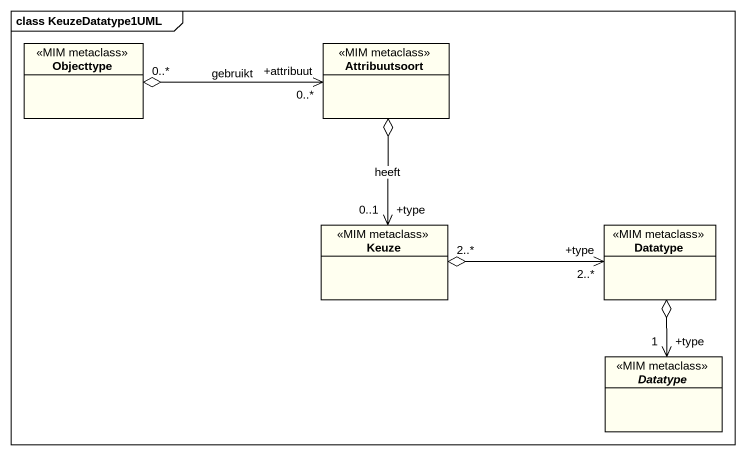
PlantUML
@startuml
mainframe class KeuzeDatatype1UML
hide circle
hide empty members
class Objecttype <<MIM metaclass>> #FFFFF0
class Attribuutsoort <<MIM metaclass>> #FFFFF0
class Keuze <<MIM metaclass>> #FFFFF0
class Datatype <<MIM metaclass>> #FFFFF0
abstract class "Datatype" as Datatype_2 <<MIM metaclass>> #FFFFF0
Attribuutsoort "+attribuut\n0..*" <-left-o "0..*" Objecttype : gebruikt
Attribuutsoort o--> "+type\n0..1" Keuze : heeft
Datatype "+type\n2..*" <-left-o "2..*" Keuze
Datatype o--> "+type\n1" Datatype_2
@enduml
